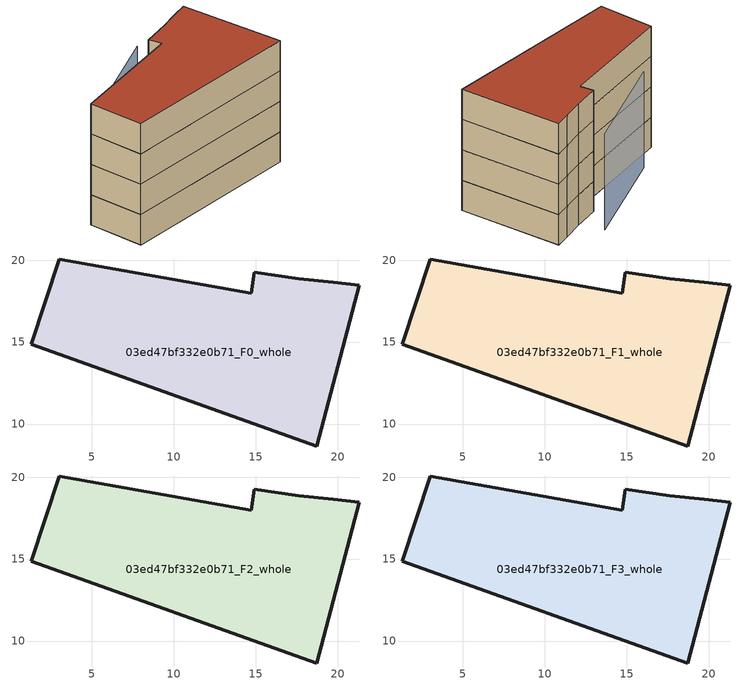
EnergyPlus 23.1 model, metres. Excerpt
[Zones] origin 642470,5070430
03ed47bf332e0b71_F0_whole
 floor ground (EU_floor_Construction): 18.72,8.66 21.32,18.46 19.72,18.67 17.62,18.87 14.92,19.26 14.72,17.96 3.02,20.07 1.31,14.87 z0
 wall outside (EU_wall_Construction): 14.92,19.26 17.62,18.87 19.72,18.67 21.32,18.46 18.72,8.66 1.31,14.87 3.02,20.07 14.72,17.96 14.92,19.26 z0:3
03ed47bf332e0b71_F1_whole
 floor to 03ed47bf332e0b71_F0_whole (EU_floor_Construction): 18.72,8.66 21.32,18.46 19.72,18.67 17.62,18.87 14.92,19.26 14.72,17.96 3.01,20.07 1.31,14.87 z3
 wall outside (EU_wall_Construction): 14.92,19.26 17.62,18.87 19.72,18.67 21.32,18.46 18.72,8.66 1.31,14.87 3.02,20.07 14.72,17.96 14.92,19.26 z3:6
03ed47bf332e0b71_F2_whole
 floor to 03ed47bf332e0b71_F1_whole (EU_floor_Construction): 18.72,8.66 21.32,18.46 19.72,18.67 17.62,18.87 14.92,19.26 14.72,17.96 3.01,20.07 1.31,14.87 z6
 wall outside (EU_wall_Construction): 14.92,19.26 17.62,18.87 19.72,18.67 21.32,18.46 18.72,8.66 1.31,14.87 3.02,20.07 14.72,17.96 14.92,19.26 z6:9
03ed47bf332e0b71_F3_whole
 floor to 03ed47bf332e0b71_F2_whole (EU_floor_Construction): 18.72,8.66 21.32,18.46 19.72,18.67 17.62,18.87 14.92,19.26 14.72,17.96 3.01,20.07 1.31,14.87 z9
 wall outside (EU_wall_Construction): 14.92,19.26 17.62,18.87 19.72,18.67 21.32,18.46 18.72,8.66 1.31,14.87 3.02,20.07 14.72,17.96 14.92,19.26 z9:12
 roof outside (EU_roof_Construction): 21.32,18.46 18.72,8.66 1.31,14.87 3.02,20.07 14.72,17.96 14.92,19.26 17.62,18.87 19.72,18.67 z12
shading: 17.52,21.27 6.46,20.68 z0:9.5
[Building]
EU S2 Campaign: North Axis=0; Terrain=City; Solar Distribution=FullExterior
[Site:Location]
Lyon-Bron: Latitude=45.75; Longitude=5; Time Zone=1; Elevation=198
[SizingPeriod:WeatherFileDays]
AnnualSizingPeriod: Begin Month=1; Begin Day of Month=1; End Month=12; End Day of Month=31; Day of Week for Start Day=Monday; Use Weather File Daylight Saving Period=No; Use Weather File Rain and Snow Indicators=No
[MATERIAL]
EU_InternalMass_Material: Roughness=MediumRough; Thickness=0.1; Conductivity=1; Density=1800; Specific Heat=900; Thermal Absorptance=0.9; Solar Absorptance=0.7; Visible Absorptance=0.7
[MATERIAL:NOMASS] Roughness=MediumRough; Thermal Absorptance=0.9; Solar Absorptance=0.7; Visible Absorptance=0.7
Name | Thermal Resistance
EU_wall_NoMass | 0.87146
EU_roof_NoMass | 0.842276
EU_floor_NoMass | 0.496999
[CONSTRUCTION]
EU_wall_Construction: EU_wall_NoMass
EU_roof_Construction: EU_roof_NoMass
EU_floor_Construction: EU_floor_NoMass
EU_InternalMass_Construction: EU_InternalMass_Material
[ZONE] Type=1; Multiplier=1; Ceiling Height=autocalculate; Volume=410.013; Floor Area=autocalculate; Part of Total Floor Area=Yes
03ed47bf332e0b71_F0_whole; 03ed47bf332e0b71_F1_whole; 03ed47bf332e0b71_F2_whole; 03ed47bf332e0b71_F3_whole
[INTERNALMASS] Construction=EU_InternalMass_Construction; Surface Area=136.671
Name | Zone or ZoneList
03ed47bf332e0b71_F0_whole_EU_InternalMass | 03ed47bf332e0b71_F0_whole
03ed47bf332e0b71_F1_whole_EU_InternalMass | 03ed47bf332e0b71_F1_whole
03ed47bf332e0b71_F2_whole_EU_InternalMass | 03ed47bf332e0b71_F2_whole
03ed47bf332e0b71_F3_whole_EU_InternalMass | 03ed47bf332e0b71_F3_whole
[OTHEREQUIPMENT] Fuel Type=Electricity; Design Level Calculation Method=Watts/Area; Power per Zone Floor Area=1; Fraction Latent=0; Fraction Radiant=0; Fraction Lost=0; Carbon Dioxide Generation Rate=0; EndUse Subcategory=EU_Step8_InternalGains
Name | Zone or ZoneList or Space or SpaceList | Schedule
EU_Step8_InternalGain_03ed47bf332e0b71_F0_whole_f000 | 03ed47bf332e0b71_F0_whole | EU_Step8_GainSchedule_03ed47bf332e0b71_F0_whole_f000
EU_Step8_InternalGain_03ed47bf332e0b71_F1_whole_f000 | 03ed47bf332e0b71_F1_whole | EU_Step8_GainSchedule_03ed47bf332e0b71_F1_whole_f000
EU_Step8_InternalGain_03ed47bf332e0b71_F2_whole_f000 | 03ed47bf332e0b71_F2_whole | EU_Step8_GainSchedule_03ed47bf332e0b71_F2_whole_f000
EU_Step8_InternalGain_03ed47bf332e0b71_F3_whole_f000 | 03ed47bf332e0b71_F3_whole | EU_Step8_GainSchedule_03ed47bf332e0b71_F3_whole_f000
[ZONEVENTILATION:DESIGNFLOWRATE] Schedule=EU_AlwaysOn; Design Flow Rate Calculation Method=AirChanges/Hour; Air Changes per Hour=0.425; Ventilation Type=Natural; Fan Pressure Rise=0; Fan Total Efficiency=1; Constant Term Coefficient=1; Temperature Term Coefficient=0; Velocity Term Coefficient=0; Velocity Squared Term Coefficient=0; Minimum Indoor Temperature=-100; Maximum Indoor Temperature=100; Delta Temperature=-100; Minimum Outdoor Temperature=-100; Maximum Outdoor Temperature=100; Maximum Wind Speed=40
Name | Zone or ZoneList or Space or SpaceList
EU_ConstantAir_03ed47bf332e0b71_F0_whole | 03ed47bf332e0b71_F0_whole
EU_ConstantAir_03ed47bf332e0b71_F1_whole | 03ed47bf332e0b71_F1_whole
EU_ConstantAir_03ed47bf332e0b71_F2_whole | 03ed47bf332e0b71_F2_whole
EU_ConstantAir_03ed47bf332e0b71_F3_whole | 03ed47bf332e0b71_F3_whole
[HVACTEMPLATE:THERMOSTAT] Constant Heating Setpoint=20; Constant Cooling Setpoint=50
EU_HeatOnly_03ed47bf332e0b71_F0_whole; EU_HeatOnly_03ed47bf332e0b71_F1_whole; EU_HeatOnly_03ed47bf332e0b71_F2_whole; EU_HeatOnly_03ed47bf332e0b71_F3_whole
[HVACTEMPLATE:ZONE:IDEALLOADSAIRSYSTEM] System Availability Schedule=EU_AlwaysOn; Maximum Heating Supply Air Temperature=50; Minimum Cooling Supply Air Temperature=13; Maximum Heating Supply Air Humidity Ratio=0.0156; Minimum Cooling Supply Air Humidity Ratio=0.0077; Heating Limit=NoLimit; Cooling Limit=NoLimit; Heating Availability Schedule=EU_AlwaysOn; Cooling Availability Schedule=EU_CoolingOff; Dehumidification Control Type=ConstantSensibleHeatRatio; Cooling Sensible Heat Ratio=0.7; Dehumidification Setpoint=60; Humidification Control Type=None; Humidification Setpoint=30; Outdoor Air Method=None; Outdoor Air Flow Rate per Person=0.00944; Outdoor Air Flow Rate per Zone Floor Area=0; Outdoor Air Flow Rate per Zone=0; Demand Controlled Ventilation Type=None; Outdoor Air Economizer Type=NoEconomizer; Heat Recovery Type=None; Sensible Heat Recovery Effectiveness=0.7; Latent Heat Recovery Effectiveness=0.65
Name | Template Thermostat
03ed47bf332e0b71_F0_whole | EU_HeatOnly_03ed47bf332e0b71_F0_whole
03ed47bf332e0b71_F1_whole | EU_HeatOnly_03ed47bf332e0b71_F1_whole
03ed47bf332e0b71_F2_whole | EU_HeatOnly_03ed47bf332e0b71_F2_whole
03ed47bf332e0b71_F3_whole | EU_HeatOnly_03ed47bf332e0b71_F3_whole
[SIZING:ZONE] Zone Cooling Design Supply Air Temperature Input Method=SupplyAirTemperature; Zone Cooling Design Supply Air Temperature=13; Zone Heating Design Supply Air Temperature Input Method=SupplyAirTemperature; Zone Heating Design Supply Air Temperature=50; Zone Cooling Design Supply Air Humidity Ratio=0.008; Zone Heating Design Supply Air Humidity Ratio=0.008; Cooling Design Air Flow Method=DesignDay; Cooling Design Air Flow Rate=0; Cooling Minimum Air Flow per Zone Floor Area=0.000762; Cooling Minimum Air Flow=0; Cooling Minimum Air Flow Fraction=0.2; Heating Design Air Flow Method=DesignDay; Heating Design Air Flow Rate=0; Heating Maximum Air Flow per Zone Floor Area=0.002032; Heating Maximum Air Flow=0.141576; Heating Maximum Air Flow Fraction=0.3; Account for Dedicated Outdoor Air System=No; Dedicated Outdoor Air System Control Strategy=NeutralSupplyAir; Dedicated Outdoor Air Low Setpoint Temperature for Design=autosize; Dedicated Outdoor Air High Setpoint Temperature for Design=autosize; Zone Load Sizing Method=Sensible Load Only No Latent Load; Zone Latent Cooling Design Supply Air Humidity Ratio Input Method=HumidityRatioDifference; Zone Cooling Design Supply Air Humidity Ratio Difference=0.005; Zone Latent Heating Design Supply Air Humidity Ratio Input Method=HumidityRatioDifference; Zone Humidification Design Supply Air Humidity Ratio Difference=0.005
03ed47bf332e0b71_F0_whole; 03ed47bf332e0b71_F1_whole; 03ed47bf332e0b71_F2_whole; 03ed47bf332e0b71_F3_whole
[SCHEDULE:CONSTANT]
Name | Hourly Value
EU_AlwaysOn | 1
EU_CoolingOff | 0
[SCHEDULE:FILE] Column Number=1; Rows to Skip at Top=0; Number of Hours of Data=8760; Column Separator=Comma; Interpolate to Timestep=No; Minutes per Item=60; Adjust Schedule for Daylight Savings=Yes
Name | File
EU_Step8_GainSchedule_03ed47bf332e0b71_F0_whole_f000 | ../../schedules/03ed47bf332e0b71/03ed47bf332e0b71_F0_whole_f000_gain.csv
EU_Step8_GainSchedule_03ed47bf332e0b71_F1_whole_f000 | ../../schedules/03ed47bf332e0b71/03ed47bf332e0b71_F1_whole_f000_gain.csv
EU_Step8_GainSchedule_03ed47bf332e0b71_F2_whole_f000 | ../../schedules/03ed47bf332e0b71/03ed47bf332e0b71_F2_whole_f000_gain.csv
EU_Step8_GainSchedule_03ed47bf332e0b71_F3_whole_f000 | ../../schedules/03ed47bf332e0b71/03ed47bf332e0b71_F3_whole_f000_gain.csv
